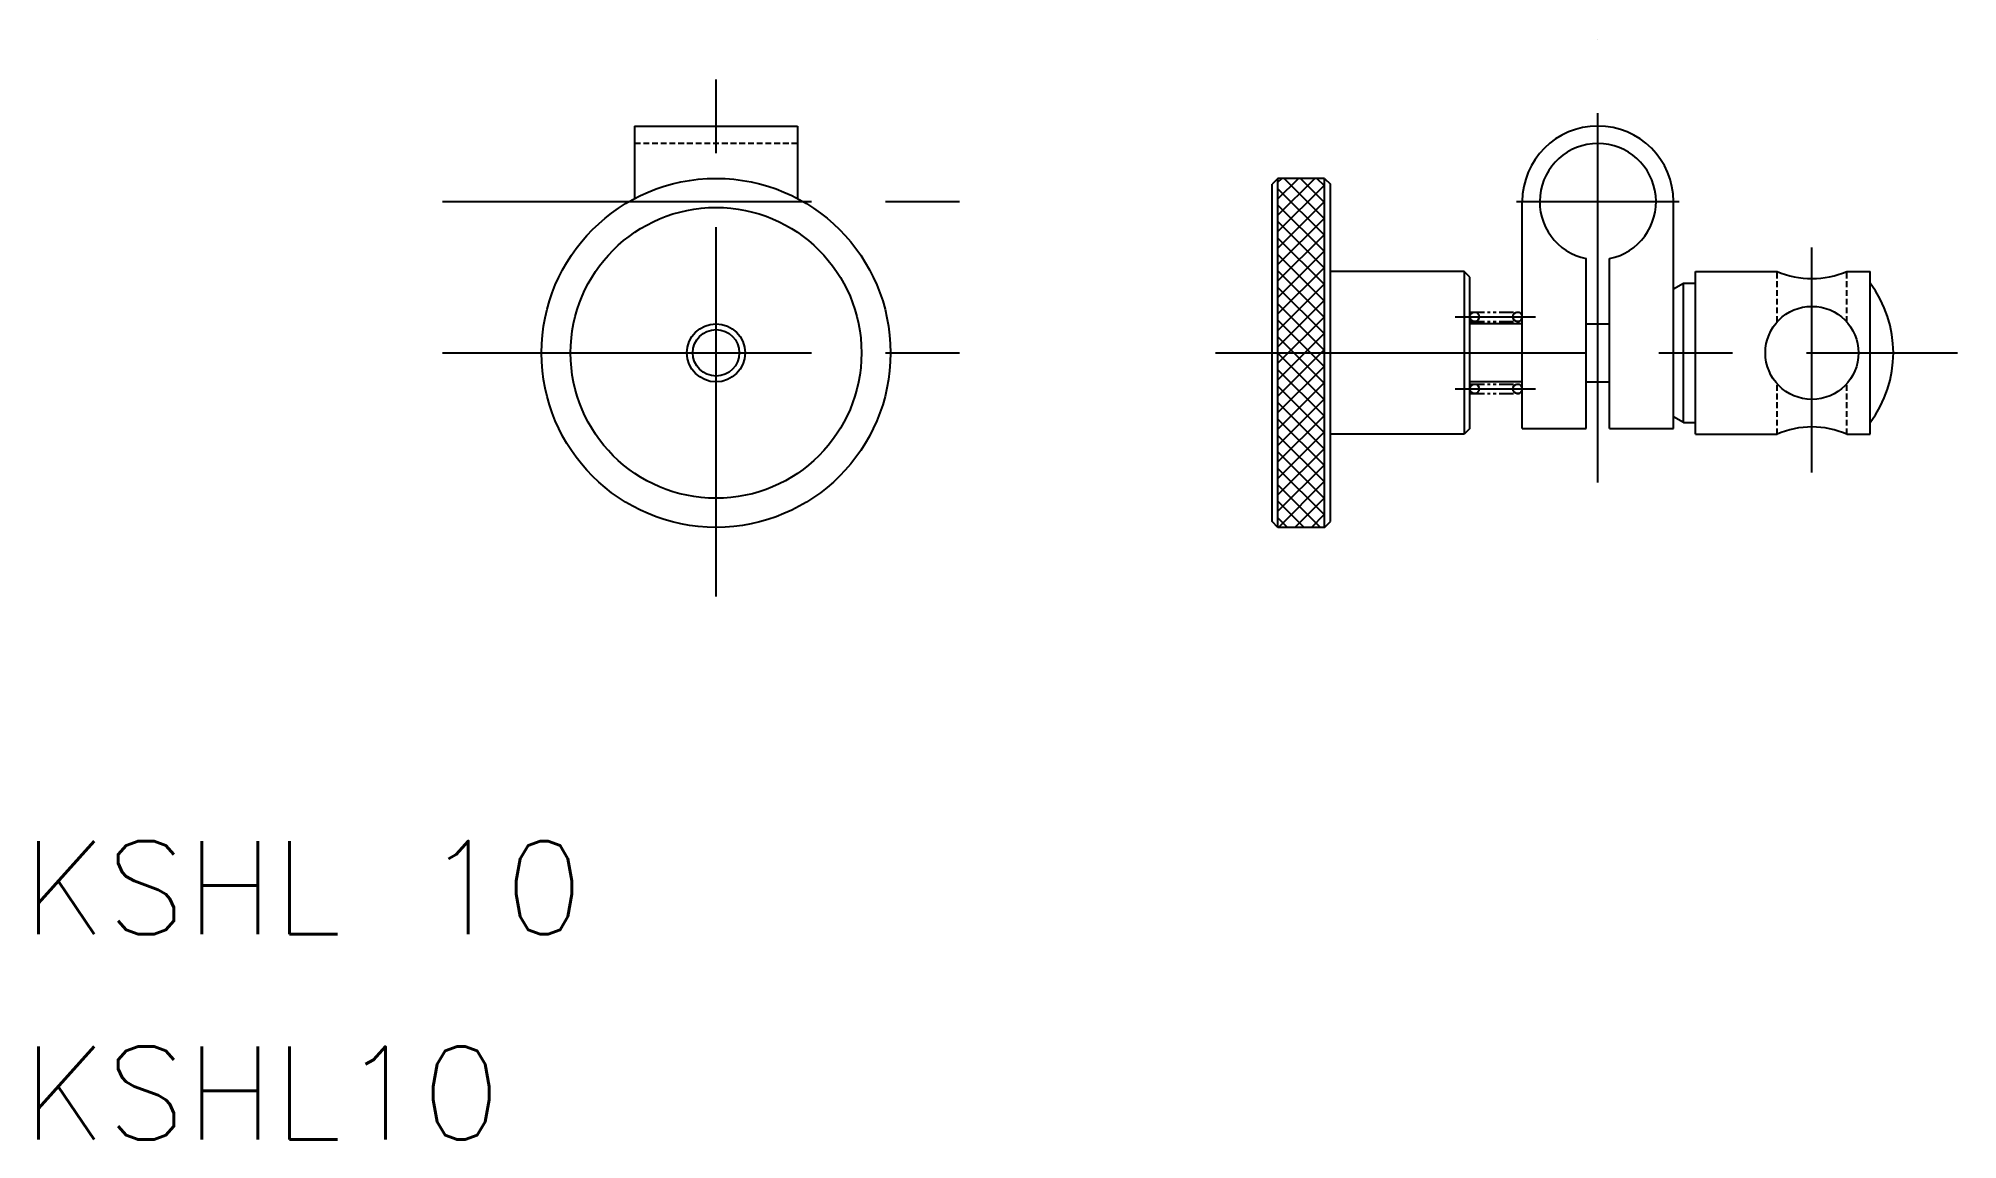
# Model space of a CAD drawing. Extents: x 15 to 180, y 33 to 127.
import ezdxf

# ---------------------------------------------------------------- set-up
doc = ezdxf.new("R2010")
doc.units = 0
for name, pattern in [('CENTER', [50.8, 31.75, -6.35, 6.35, -6.35]), ('DASHED', [0.75, 0.5, -0.25]), ('PHANTOM', [2.5, 1.25, -0.25, 0.25, -0.25, 0.25, -0.25])]:
    doc.linetypes.add(name, pattern=pattern)
doc.layers.get('0').update_dxf_attribs({"linetype": 'CONTINUOUS'})
doc.layers.add('CENTER', color=1, linetype='CENTER')
doc.styles.get("Standard").update_dxf_attribs({"font": 'txt.shx'})

msp = doc.modelspace()

# ---------------------------------------------------------------- linework, layer by layer
at = {"linetype": 'CONTINUOUS'}
for p, q in [((65.96, 119.64), (79.96, 119.64)), ((65.96, 119.64), (65.96, 113.41)), ((79.96, 119.64), (79.96, 113.41)), ((121.27, 115.14), (120.77, 114.64)), ((120.77, 85.64), (120.77, 114.64)), ((121.27, 85.14), (121.27, 115.14)), ((125.27, 115.14), (121.27, 115.14)), ((125.27, 85.14), (125.27, 115.14)), ((125.27, 115.14), (125.77, 114.64)), ((125.77, 85.64), (125.77, 114.64)), ((142.27, 93.64), (142.27, 113.14)), ((155.27, 93.64), (155.27, 113.14)), ((147.77, 93.64), (147.77, 108.24)), ((149.77, 93.64), (149.77, 108.24)), ((137.27, 107.14), (125.77, 107.14)), ((137.27, 107.14), (137.27, 93.14)), ((137.77, 106.64), (137.27, 107.14)), ((137.77, 93.64), (137.77, 106.64)), ((155.27, 105.64), (156.14, 106.14)), ((156.14, 94.14), (156.14, 106.14)), ((156.14, 106.14), (157.17, 106.14)), ((157.17, 107.14), (164.17, 107.14)), ((157.17, 93.14), (157.17, 107.14)), ((170.17, 107.14), (172.17, 107.14)), ((172.17, 93.14), (172.17, 107.14)), ((142.27, 102.64), (137.77, 102.64)), ((147.77, 102.64), (149.77, 102.64)), ((142.27, 97.64), (137.77, 97.64)), ((147.77, 97.64), (149.77, 97.64)), ((156.14, 94.14), (155.27, 94.64)), ((156.14, 94.14), (157.17, 94.14)), ((137.27, 93.14), (125.77, 93.14)), ((137.77, 93.64), (137.27, 93.14)), ((142.27, 93.64), (147.77, 93.64)), ((149.77, 93.64), (155.27, 93.64)), ((157.17, 93.14), (164.17, 93.14)), ((170.17, 93.14), (172.17, 93.14)), ((121.27, 85.14), (120.77, 85.64)), ((125.27, 85.14), (121.27, 85.14)), ((125.27, 85.14), (125.77, 85.64))]:
    msp.add_line(p, q, dxfattribs=at)
at = {"color": 3, "linetype": 'DASHED'}
for p, q in [((79.96, 118.14), (65.96, 118.14)), ((164.17, 102.79), (164.17, 107.14)), ((170.17, 102.79), (170.17, 107.14)), ((164.17, 93.14), (164.17, 97.5)), ((170.17, 93.14), (170.17, 97.5))]:
    msp.add_line(p, q, dxfattribs=at)
at = {"color": 3, "linetype": 'CONTINUOUS'}
for p, q in [((121.27, 111.97), (124.44, 115.14)), ((121.27, 113.39), (123.03, 115.14)), ((121.27, 114.8), (121.61, 115.14)), ((121.27, 110.56), (125.27, 114.56)), ((125.27, 110.25), (121.27, 114.25)), ((125.27, 111.66), (121.79, 115.14)), ((125.27, 113.08), (123.21, 115.14)), ((125.27, 114.49), (124.62, 115.14)), ((121.27, 109.15), (125.27, 113.15)), ((125.27, 108.84), (121.27, 112.84)), ((121.27, 107.73), (125.27, 111.73)), ((125.27, 107.42), (121.27, 111.42)), ((121.27, 106.32), (125.27, 110.32)), ((125.27, 106.01), (121.27, 110.01)), ((121.27, 104.9), (125.27, 108.9)), ((125.27, 104.59), (121.27, 108.59)), ((121.27, 103.49), (125.27, 107.49)), ((125.27, 103.18), (121.27, 107.18)), ((121.27, 102.07), (125.27, 106.07)), ((125.27, 101.77), (121.27, 105.77)), ((121.27, 100.66), (125.27, 104.66)), ((125.27, 100.35), (121.27, 104.35)), ((121.27, 99.25), (125.27, 103.25)), ((125.27, 98.94), (121.27, 102.94)), ((121.27, 97.83), (125.27, 101.83)), ((125.27, 97.52), (121.27, 101.52)), ((121.27, 96.42), (125.27, 100.42)), ((125.27, 96.11), (121.27, 100.11)), ((121.27, 95), (125.27, 99)), ((125.27, 94.69), (121.27, 98.69)), ((121.27, 93.59), (125.27, 97.59)), ((125.27, 93.28), (121.27, 97.28)), ((121.27, 92.18), (125.27, 96.18)), ((125.27, 91.87), (121.27, 95.87)), ((121.27, 90.76), (125.27, 94.76)), ((125.27, 90.45), (121.27, 94.45)), ((121.27, 89.35), (125.27, 93.35)), ((125.27, 89.04), (121.27, 93.04)), ((121.27, 87.93), (125.27, 91.93)), ((125.27, 87.62), (121.27, 91.62)), ((121.27, 86.52), (125.27, 90.52)), ((125.27, 86.21), (121.27, 90.21)), ((121.31, 85.14), (125.27, 89.1)), ((124.92, 85.14), (121.27, 88.79)), ((122.72, 85.14), (125.27, 87.69)), ((123.51, 85.14), (121.27, 87.38)), ((122.1, 85.14), (121.27, 85.97)), ((124.14, 85.14), (125.27, 86.28))]:
    msp.add_line(p, q, dxfattribs=at)
at = {"color": 6, "linetype": 'PHANTOM'}
for p, q in [((137.77, 103.64), (142.27, 103.64)), ((137.77, 102.84), (142.27, 102.84)), ((137.77, 97.44), (142.27, 97.44)), ((137.77, 96.64), (142.27, 96.64))]:
    msp.add_line(p, q, dxfattribs=at)
at = {"linetype": 'CONTINUOUS'}
for centre, radius in [((72.96, 100.14), 15), ((72.96, 100.14), 2.5), ((138.17, 103.24), 0.4), ((141.87, 103.24), 0.4), ((138.17, 97.04), 0.4), ((141.87, 97.04), 0.4)]:
    msp.add_circle(centre, radius, dxfattribs=at)
for centre, radius in [((72.96, 100.14), 12.5), ((167.17, 100.14), 4)]:
    msp.add_circle(centre, radius)
at = {"color": 3, "linetype": 'CONTINUOUS'}
msp.add_circle((72.96, 100.14), 2, dxfattribs=at)
at = {"linetype": 'CONTINUOUS'}
for centre, radius, start, end in [((148.77, 113.14), 6.5, 0, 180), ((148.77, 113.14), 5, 281.537, 258.463), ((167.17, 114.02), 7.5, 246.4218, 293.5782), ((164.17, 100.14), 10, 323.1301, 36.8699), ((167.17, 86.27), 7.5, 66.4218, 113.5782)]:
    msp.add_arc(centre, radius, start, end, dxfattribs=at)
at = {"layer": 'CENTER'}
for p, q in [((72.96, 79.2), (72.96, 127.17)), ((148.77, 89), (148.77, 127.12)), ((49.43, 113.14), (99.51, 113.14)), ((141.77, 113.14), (155.77, 113.14)), ((167.17, 89.85), (167.17, 109.19)), ((136.49, 103.24), (143.42, 103.24)), ((49.43, 100.14), (99.51, 100.14)), ((115.9, 100.14), (179.7, 100.14)), ((136.49, 97.04), (143.42, 97.04))]:
    msp.add_line(p, q, dxfattribs=at)

# ---------------------------------------------------------------- texts
for s, p in [('KSHL 10', (13.33, 50.17)), ('KSHL10', (13.33, 32.51))]:
    msp.add_text(s, height=8).set_placement(p)

doc.saveas('drawing.dxf')
